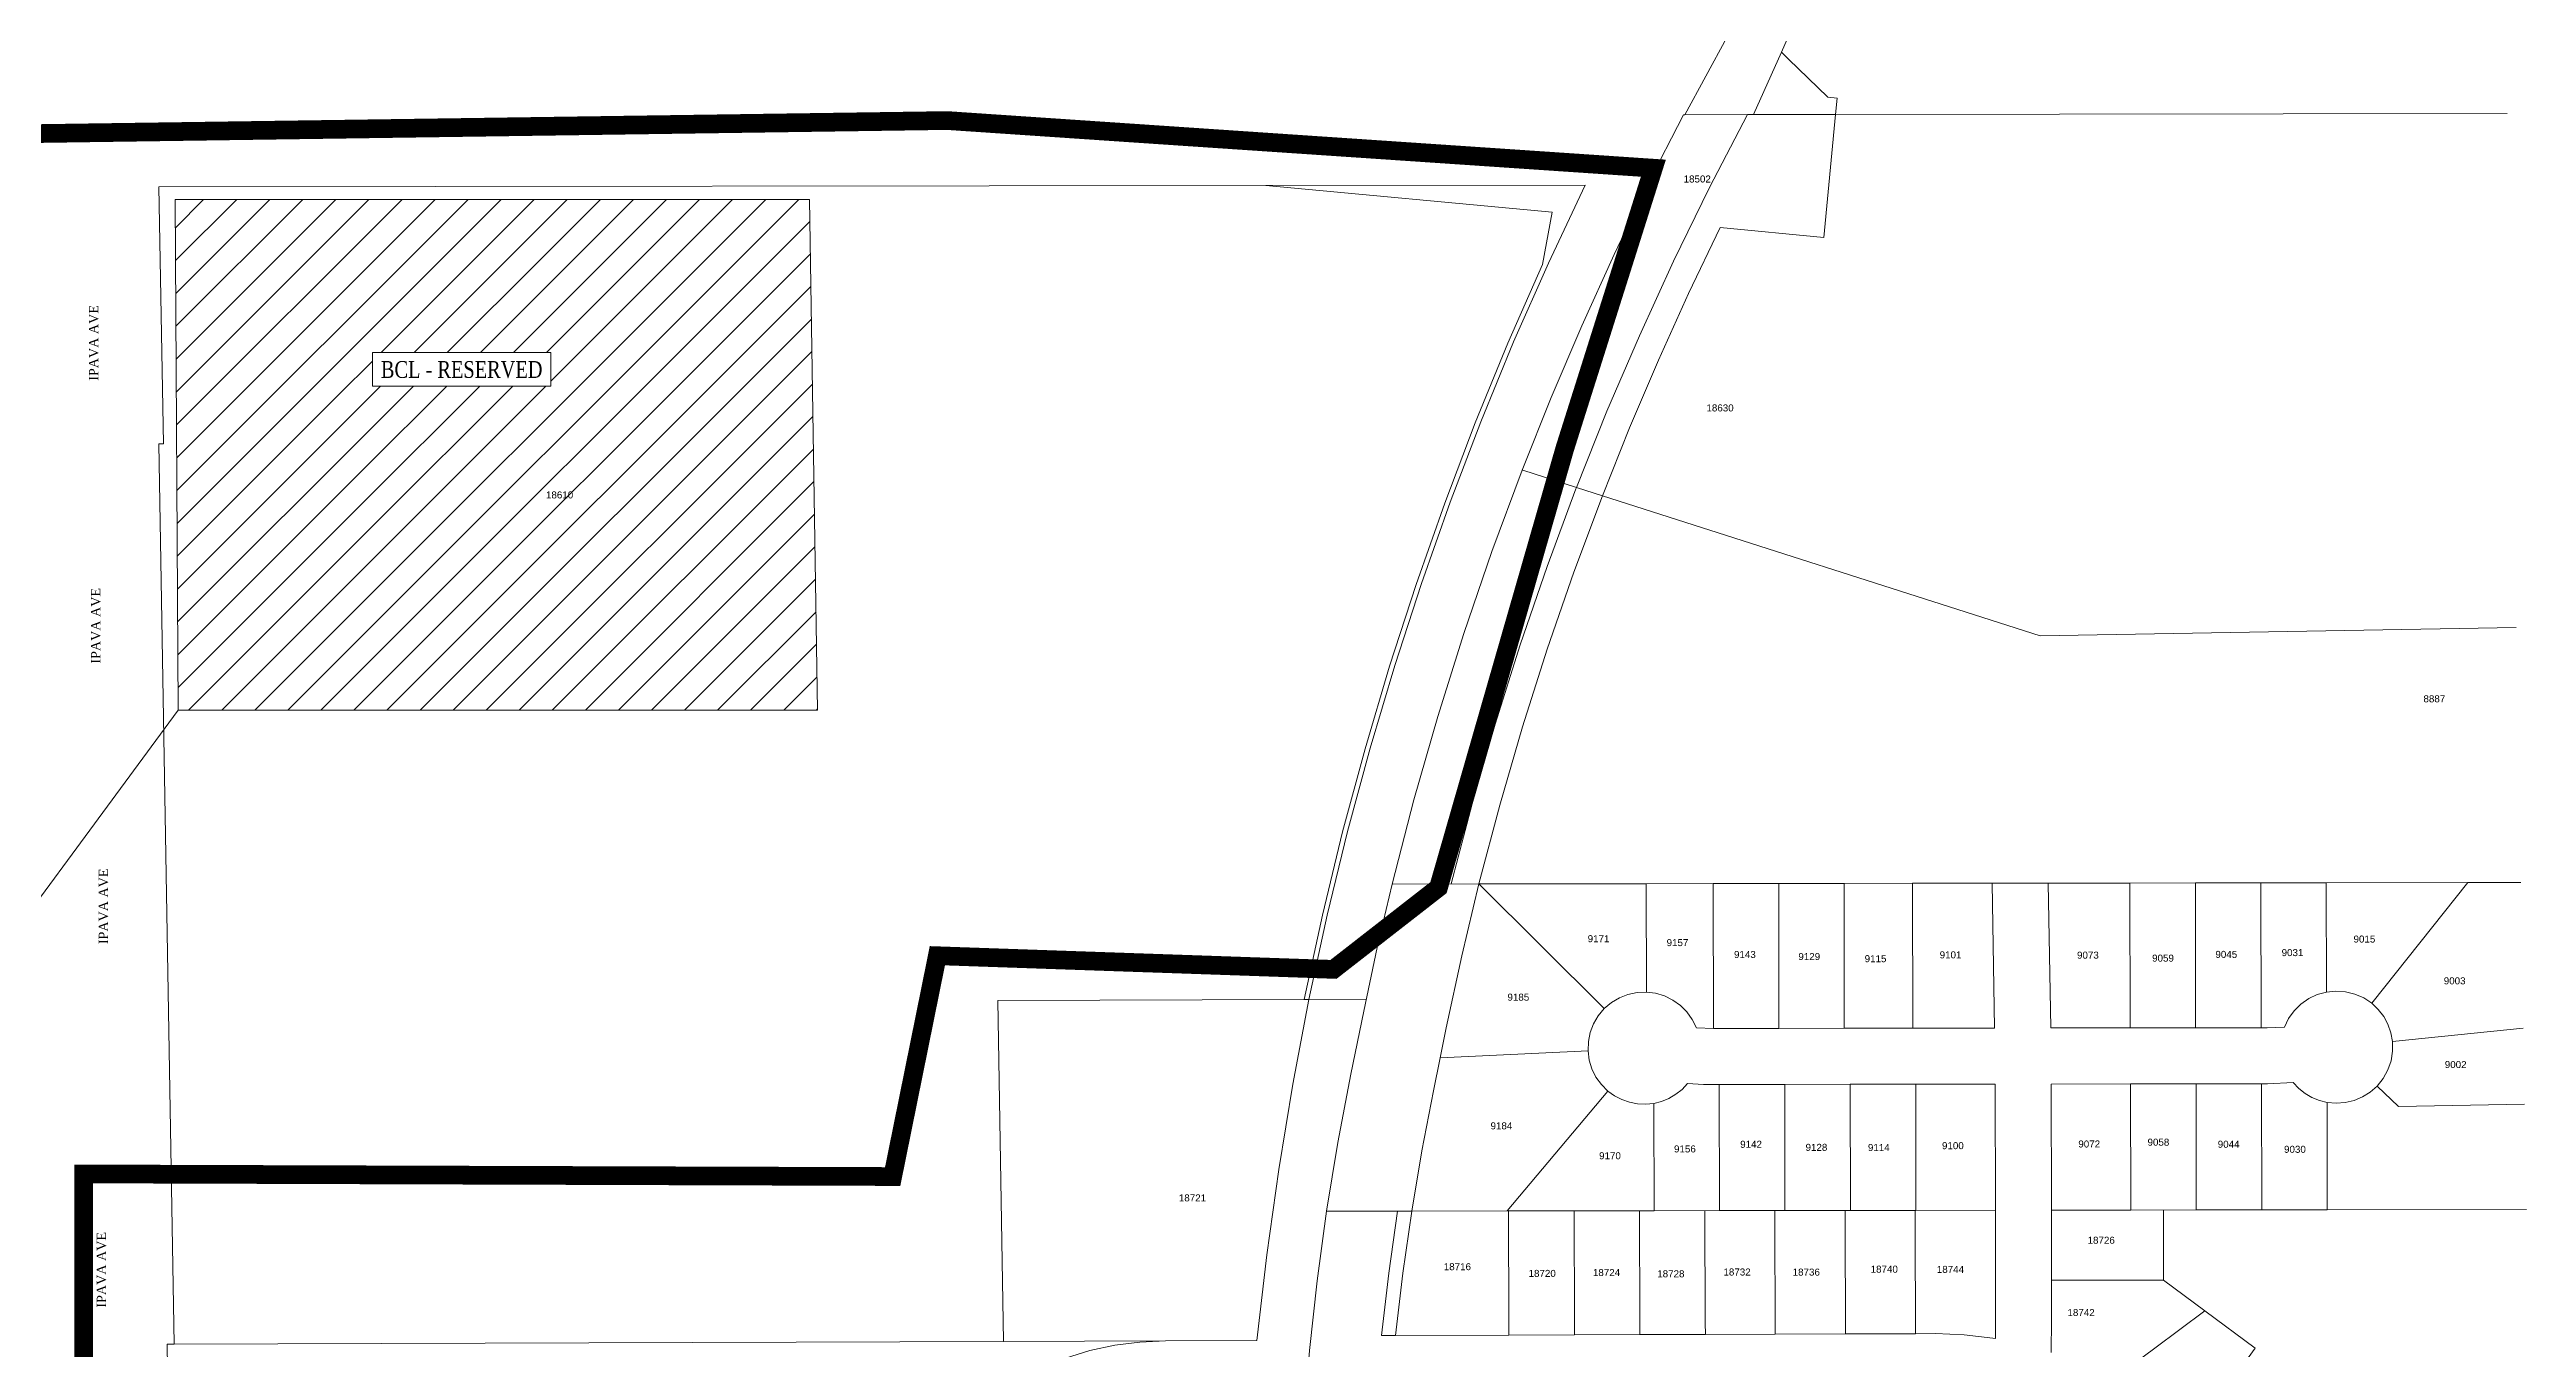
# Model space of a CAD drawing. Header units: feet. Extents: x 865220 to 2821149, y -2240498 to 944432.
# Drawn here: x 2817676 to 2820325, y 940551 to 941941 of the extents above; entities that cross this region are included whole.
import ezdxf
from ezdxf.enums import TextEntityAlignment as Align

# ---------------------------------------------------------------- set-up
doc = ezdxf.new("R2010")
doc.units = ezdxf.units.FT
doc.header["$LTSCALE"] = 0.015
doc.header["$MEASUREMENT"] = 0
doc.linetypes.add('DASHED', pattern=[5, 3, -2])
for name, color, linetype in [('Dakota County Addresses', 7, 'Continuous'), ('Dakota County Parcels', 7, 'Continuous'), ('DROP BURIED', 7, 'DASHED'), ('NOTES', 7, 'Continuous'), ('STREET NAME', 7, 'Continuous')]:
    doc.layers.add(name, color=color, linetype=linetype)
doc.layers.add('WORK BOUNDARY', color=110, linetype='Continuous', lineweight=40)
doc.styles.add('Dimensions 100', font='arial.ttf')
doc.styles.add('SIMPLEX', font='times.ttf', dxfattribs={"width": 0.8})
doc.styles.get("Standard").update_dxf_attribs({"font": 'times.ttf'})

# ---------------------------------------------------------------- blocks, each defined once
blk = doc.blocks.new('ACMAP_ANN_TEMPLATE_Dakota County Addresses')
at = {"layer": 'Dakota County Addresses', "style": 'Dimensions 100'}
blk.add_attdef('DakotaCountyAddress', text='', height=50, dxfattribs=at).set_placement((0, 0), align=Align.CENTER)

msp = doc.modelspace()

# ---------------------------------------------------------------- hatches: boundary and pattern name
at = {"layer": 'DROP BURIED', "ltscale": 100}
h = msp.add_hatch(dxfattribs=at)
h.set_pattern_fill('ANSI31', color=5, scale=200)
h.paths.add_polyline_path([(2817810.4, 941780.4), (2818488.6, 941780.4), (2818497.3, 941234), (2817813.5, 941234)])

# ---------------------------------------------------------------- linework, layer by layer
at = {"layer": 'Dakota County Parcels', "lineweight": 5}
for p, q in [((2819528, 941938.1), (2819542.8, 941971.5)), ((2819498.3, 941871.2), (2819528, 941938.1)), ((2819577.8, 941890), (2819587.7, 941889)), ((2819587.7, 941889), (2819586, 941871.3)), ((2819586, 941871.3), (2819573.3, 941739.7)), ((2820304.2, 941872.3), (2819586, 941871.3)), ((2819318, 941795.9), (2818976.8, 941795.5)), ((2818976.8, 941795.5), (2817793, 941793.8)), ((2817793, 941793.8), (2817797.7, 941518.8)), ((2819282.9, 941766.8), (2818976.8, 941795.5)), ((2819282.9, 941766.8), (2819272.6, 941711)), ((2819462.7, 941750.4), (2819573.3, 941739.7)), ((2817792.7, 941518.8), (2817809.3, 940555.4)), ((2817797.7, 941518.8), (2817792.7, 941518.8)), ((2819804.7, 941313.5), (2819336.6, 941463.4)), ((2820313.9, 941322.5), (2819804.7, 941313.5)), ((2819204.5, 941047.9), (2819111.8, 941047.8)), ((2819383.4, 941048.2), (2819204.5, 941047.9)), ((2819204.5, 941047.9), (2819338.6, 940914.5)), ((2819455.1, 941048.3), (2819383.4, 941048.2)), ((2819383.6, 940932.1), (2819383.4, 941048.2)), ((2819525.1, 941048.4), (2819455.1, 941048.3)), ((2819455.4, 940893.3), (2819455.1, 941048.3)), ((2819595.1, 941048.5), (2819525.1, 941048.4)), ((2819525.4, 940893.4), (2819525.1, 941048.4)), ((2819668.3, 941048.6), (2819595.1, 941048.5)), ((2819595.3, 940893.5), (2819595.1, 941048.5)), ((2819753.3, 941048.7), (2819668.3, 941048.6)), ((2819668.5, 940893.6), (2819668.3, 941048.6)), ((2819756, 940893.7), (2819753.3, 941048.7)), ((2819783.3, 941048.7), (2819753.3, 941048.7)), ((2819813.3, 941048.8), (2819783.3, 941048.7)), ((2819900.8, 941048.9), (2819813.3, 941048.8)), ((2819816, 940893.8), (2819813.3, 941048.8)), ((2819970.8, 941049), (2819900.8, 941048.9)), ((2819901, 940893.9), (2819900.8, 941048.9)), ((2820040.7, 941049.1), (2819970.8, 941049)), ((2819971, 940894), (2819970.8, 941049)), ((2820110.7, 941049.2), (2820040.7, 941049.1)), ((2820041, 940894.1), (2820040.7, 941049.1)), ((2820262.2, 941049.4), (2820110.7, 941049.2)), ((2820110.9, 940932.2), (2820110.7, 941049.2)), ((2820159.3, 940920.2), (2820262.2, 941049.4)), ((2820318.7, 941049.5), (2820262.2, 941049.4)), ((2818689.9, 940923.3), (2819017.6, 940924.4)), ((2818696.2, 940558.3), (2818689.9, 940923.3)), ((2819017.6, 940924.4), (2819022.7, 940924.4)), ((2819017.6, 940924.4), (2819022.7, 940924.4)), ((2819022.7, 940924.4), (2819084, 940924.6)), ((2819081.4, 940911.9), (2819067.6, 940844.5)), ((2819169.5, 940893.9), (2819163, 940861.7)), ((2819321.2, 940869.3), (2819163, 940861.7)), ((2819455.4, 940893.3), (2819437.1, 940893.8)), ((2819455.4, 940893.3), (2819525.4, 940893.4)), ((2819525.4, 940893.4), (2819595.3, 940893.5)), ((2819595.3, 940893.5), (2819668.5, 940893.6)), ((2819668.5, 940893.6), (2819756, 940893.7)), ((2819816, 940893.8), (2819901, 940893.9)), ((2819901, 940893.9), (2819971, 940894)), ((2819971, 940894), (2820041, 940894.1)), ((2820041, 940894.1), (2820047.6, 940894.1)), ((2820047.6, 940894.1), (2820065.9, 940894.7)), ((2820181.6, 940879.3), (2820321.4, 940893.5)), ((2819163, 940861.7), (2819155.8, 940826.6)), ((2819342.5, 940826.3), (2819234.6, 940698)), ((2819455.4, 940833.3), (2819461.6, 940833.3)), ((2819461.6, 940833.3), (2819531.6, 940833.4)), ((2819461.8, 940698.3), (2819461.6, 940833.3)), ((2819531.6, 940833.4), (2819601.6, 940833.5)), ((2819531.8, 940698.4), (2819531.6, 940833.4)), ((2819601.6, 940833.5), (2819671.6, 940833.6)), ((2819601.8, 940698.5), (2819601.6, 940833.5)), ((2819671.6, 940833.6), (2819756.6, 940833.7)), ((2819671.8, 940698.6), (2819671.6, 940833.6)), ((2819756.8, 940698.7), (2819756.6, 940833.7)), ((2819816.6, 940833.8), (2819901.5, 940833.9)), ((2819816.7, 940698.8), (2819816.6, 940833.8)), ((2819901.5, 940833.9), (2819971.5, 940834)), ((2819901.7, 940698.9), (2819901.5, 940833.9)), ((2819971.5, 940834), (2820041.5, 940834.1)), ((2819971.7, 940699), (2819971.5, 940834)), ((2820041.7, 940699.1), (2820041.5, 940834.1)), ((2820041.5, 940834.1), (2820047.7, 940834.1)), ((2820047.7, 940834.1), (2820075.4, 940835.3)), ((2820187.9, 940809.9), (2820165.2, 940831.7)), ((2819391.8, 940698.2), (2819391.6, 940813.1)), ((2820111.6, 940814.1), (2820111.7, 940699.2)), ((2820322.8, 940812.2), (2820187.9, 940809.9)), ((2819132.7, 940697.9), (2819041.7, 940697.7)), ((2819234.6, 940698), (2819132.7, 940697.9)), ((2819391.8, 940698.2), (2819234.6, 940698)), ((2819461.8, 940698.3), (2819391.8, 940698.2)), ((2819531.8, 940698.4), (2819461.8, 940698.3)), ((2819601.8, 940698.5), (2819531.8, 940698.4)), ((2819671.8, 940698.6), (2819601.8, 940698.5)), ((2819756.8, 940698.7), (2819671.8, 940698.6)), ((2819901.7, 940698.9), (2819816.7, 940698.8)), ((2819971.7, 940699), (2819901.7, 940698.9)), ((2819936.7, 940699), (2819936.8, 940624)), ((2820041.7, 940699.1), (2819971.7, 940699)), ((2820111.7, 940699.2), (2820041.7, 940699.1)), ((2820324.8, 940699.5), (2820111.7, 940699.2)), ((2819816.9, 940581.5), (2819816.9, 940623.8)), ((2819936.8, 940624), (2819980.8, 940591.2)), ((2819756.8, 940561.5), (2819756.9, 940581.4)), ((2819816.4, 940546.5), (2819816.9, 940581.5)), ((2819980.8, 940591.2), (2820034.5, 940551.3)), ((2817801.6, 940555.3), (2817809.3, 940555.4)), ((2817801.6, 940555.3), (2817802.5, 940502.9)), ((2818696.2, 940558.3), (2817809.3, 940555.4)), ((2818696.2, 940558.3), (2818869.2, 940558.9)), ((2818869.2, 940558.9), (2818967.1, 940559.2)), ((2819100.4, 940564.7), (2819115.4, 940564.8)), ((2819115.4, 940564.7), (2819100.4, 940564.7)), ((2819236.7, 940565.1), (2819115.4, 940564.7)), ((2819306.7, 940565.4), (2819236.7, 940565.1)), ((2819376.7, 940565.6), (2819306.7, 940565.4)), ((2819446.7, 940565.8), (2819376.7, 940565.6)), ((2819521.5, 940566.1), (2819446.7, 940565.8)), ((2819596.5, 940566.3), (2819521.5, 940566.1)), ((2819671.5, 940566.6), (2819596.5, 940566.3)), ((2819692.9, 940566.7), (2819671.5, 940566.6))]:
    msp.add_line(p, q, dxfattribs=at)
for points in [[(2820173.7, 942846.1), (2820124.7, 942800), (2820076.6, 942753), (2820029.3, 942705.2), (2819964.8, 942636.9), (2819902.1, 942566.9), (2819841.2, 942495.3), (2819782.2, 942422.2), (2819725.1, 942347.6), (2819669.9, 942271.5), (2819616.8, 942194), (2819565.7, 942115.2), (2819516.6, 942035), (2819469.6, 941953.7), (2819424.8, 941871.1)], [(2819577.8, 941890), (2819535.7, 941930.6), (2819528, 941938.1)], [(2819250.7, 941490.9), (2819281.8, 941568.5), (2819314.5, 941645.3), (2819349, 941721.4), (2819385.3, 941796.7), (2819423.2, 941871.1)], [(2819308.2, 941470.9), (2819308.8, 941472.3), (2819341.5, 941553.8), (2819376.2, 941634.5), (2819412.8, 941714.3), (2819451.3, 941793.2), (2819491.8, 941871.2)], [(2819491.8, 941871.2), (2819424.8, 941871.1), (2819423.9, 941871.1), (2819423.9, 941871.1), (2819423.2, 941871.1)], [(2819586, 941871.3), (2819498.3, 941871.2), (2819491.8, 941871.2)], [(2819318, 941795.9), (2819278.8, 941712.4), (2819241.6, 941628), (2819206.6, 941542.6), (2819173.8, 941456.4), (2819143.1, 941369.4), (2819114.5, 941281.7), (2819088.2, 941193.2), (2819064.1, 941104.2), (2819042.3, 941014.5), (2819022.7, 940924.4)], [(2819462.7, 941750.4), (2819428.8, 941679.8), (2819396.5, 941608.3), (2819365.7, 941536.2), (2819336.6, 941463.4)], [(2819272.6, 941711), (2819235.6, 941626.7), (2819200.7, 941541.4), (2819168, 941455.4), (2819137.4, 941368.5), (2819109, 941281), (2819082.8, 941192.7), (2819058.8, 941103.8), (2819037.1, 941014.4), (2819017.6, 940924.4)], [(2819111.8, 941047.8), (2819135.1, 941137.8), (2819160.7, 941227.1), (2819188.5, 941315.8), (2819218.5, 941403.7), (2819250.7, 941490.9)], [(2819250.7, 941490.9), (2819251.6, 941490.6), (2819308.8, 941472.3)], [(2819308.2, 941470.9), (2819277.4, 941387.6), (2819248.6, 941303.7), (2819221.9, 941219), (2819197.3, 941133.7), (2819174.7, 941047.9)], [(2819336.6, 941463.4), (2819306.1, 941381.7), (2819277.6, 941299.2), (2819251.2, 941216), (2819226.8, 941132.3), (2819204.5, 941047.9)], [(2819336.6, 941463.4), (2819308.8, 941472.3), (2819308.8, 941472.3)], [(2819111.8, 941047.8), (2819095.9, 940980), (2819081.4, 940911.9)], [(2819204.5, 941047.9), (2819186.2, 940971.1), (2819169.5, 940893.9)], [(2819022.7, 940924.4), (2819005.4, 940833.6), (2818990.4, 940742.5), (2818977.6, 940651), (2818967.1, 940559.2)], [(2819383.6, 940932.1), (2819373.6, 940931.7), (2819363.9, 940929.7), (2819354.7, 940926.1), (2819346.2, 940921), (2819338.6, 940914.5)], [(2819437.1, 940893.8), (2819432.7, 940902.8), (2819427, 940910.9), (2819420, 940917.9), (2819411.9, 940923.7), (2819403, 940928.1), (2819393.4, 940930.9), (2819383.6, 940932.1)], [(2820110.9, 940932.2), (2820101.1, 940929.5), (2820091.9, 940925.2), (2820083.5, 940919.3), (2820076.3, 940912.2), (2820070.3, 940903.9), (2820065.9, 940894.7)], [(2820159.3, 940920.2), (2820150.7, 940925.9), (2820141.3, 940930), (2820131.4, 940932.5), (2820121.1, 940933.2), (2820110.9, 940932.2)], [(2819338.6, 940914.5), (2819332.2, 940906.9), (2819327.1, 940898.3), (2819323.5, 940889), (2819321.6, 940879.3), (2819321.2, 940869.3)], [(2820181.6, 940879.3), (2820179.9, 940888.7), (2820176.7, 940897.7), (2820172.1, 940906.1), (2820166.2, 940913.6), (2820159.3, 940920.2)], [(2819321.2, 940869.3), (2819322.5, 940859.5), (2819325.4, 940850.1), (2819329.7, 940841.2), (2819335.5, 940833.2), (2819342.5, 940826.3)], [(2820165.2, 940831.7), (2820171.7, 940839.8), (2820176.7, 940848.9), (2820180.1, 940858.7), (2820181.7, 940868.9), (2820181.6, 940879.3)], [(2819067.6, 940844.5), (2819053.7, 940771.3), (2819041.7, 940697.7)], [(2819155.8, 940826.6), (2819143.5, 940762.3), (2819132.7, 940697.9)], [(2819342.5, 940826.3), (2819349.6, 940821.2), (2819357.4, 940817.1), (2819365.6, 940814.3), (2819374.2, 940812.6), (2819382.9, 940812.2), (2819391.6, 940813.1)], [(2819391.6, 940813.1), (2819399.9, 940815.2), (2819407.8, 940818.5), (2819415.2, 940822.8), (2819421.9, 940828.1), (2819427.7, 940834.4)], [(2819461.6, 940833.3), (2819444.6, 940833.4), (2819427.7, 940834.4)], [(2820075.4, 940835.3), (2820081.3, 940829.1), (2820088, 940823.8), (2820095.4, 940819.4), (2820103.3, 940816.2), (2820111.6, 940814.1)], [(2820111.6, 940814.1), (2820121.3, 940813.3), (2820131, 940814), (2820140.5, 940816.2), (2820149.6, 940820), (2820157.8, 940825.2), (2820165.2, 940831.7)], [(2819041.7, 940697.7), (2819031.6, 940623.3), (2819023.4, 940548.7), (2819017.2, 940473.9), (2819013, 940398.9)], [(2819117.6, 940697.8), (2819108.2, 940631.4), (2819100.4, 940564.7)], [(2819132.8, 940697.9), (2819123.3, 940631.4), (2819115.4, 940564.7)], [(2819236.3, 940698), (2819236.7, 940578), (2819236.7, 940565.1)], [(2819306.3, 940698.1), (2819306.7, 940578.1), (2819306.7, 940565.4)], [(2819376.3, 940698.2), (2819376.7, 940578.2), (2819376.7, 940565.6)], [(2819446.2, 940698.3), (2819446.6, 940578.3), (2819446.7, 940565.8)], [(2819521.1, 940698.4), (2819521.1, 940680.4), (2819521.5, 940578.4), (2819521.5, 940566.1)], [(2819596.1, 940698.5), (2819596.2, 940674), (2819596.5, 940578.5), (2819596.5, 940566.3)], [(2819671.1, 940698.6), (2819671.2, 940667.6), (2819671.5, 940578.6), (2819671.5, 940566.6)], [(2819756.9, 940581.4), (2819756.8, 940681.4), (2819756.8, 940698.7)], [(2819816.9, 940623.8), (2819816.8, 940681.5), (2819816.8, 940698.8)], [(2819936.8, 940624), (2819870, 940623.9), (2819816.9, 940623.8)], [(2819980.8, 940591.2), (2819927.3, 940551.1), (2819881.9, 940517.1)], [(2818570.5, 940359.5), (2818582.1, 940384.1), (2818595.6, 940407.6), (2818611.1, 940430), (2818628.4, 940450.9), (2818647.3, 940470.4), (2818667.9, 940488.2), (2818689.8, 940504.2), (2818713, 940518.3), (2818737.3, 940530.5), (2818762.6, 940540.5), (2818788.5, 940548.5), (2818815.1, 940554.2), (2818842, 940557.7), (2818869.2, 940558.9)], [(2819756.8, 940561.5), (2819754.1, 940561.9), (2819723.6, 940565.5), (2819692.9, 940566.7)], [(2820034.5, 940551.3), (2819995.4, 940497), (2819964.4, 940453.8)]]:
    msp.add_lwpolyline(points, dxfattribs=at)
at = {"layer": 'NOTES', "color": 5, "lineweight": 5, "ltscale": 50, "flags": 128}
for points in [[(2817810.4, 941780.4), (2818488.6, 941780.4), (2818497.3, 941234), (2817813.5, 941234), (2817810.4, 941780.4)], [(2817813.5, 941234), (2817557.6, 940886.4)]]:
    msp.add_lwpolyline(points, dxfattribs=at)
at = {"layer": 'WORK BOUNDARY', "lineweight": 100, "const_width": 20}
msp.add_lwpolyline([(2817712.4, 940436.2), (2817712.4, 940737.6), (2818577.6, 940734.8), (2818625.4, 940971.1), (2819049, 940956.5), (2819161.3, 941044), (2819296.5, 941514.3), (2819391.1, 941813.9), (2818635.9, 941864.9), (2817638.1, 941850.6), (2816274.2, 941845.8), (2816268.5, 941081.9), (2813842, 941062.6)], dxfattribs=at)

# ---------------------------------------------------------------- block references
at = {"layer": 'Dakota County Addresses', "lineweight": 5, "xscale": 0.15, "yscale": 0.15, "zscale": 0.15}
for p, values in [((2819438, 941798.6), {'DakotaCountyAddress': '18502'}), ((2819462.4, 941553.6), {'DakotaCountyAddress': '18630'}), ((2818221.4, 941460.5), {'DakotaCountyAddress': '18610'}), ((2820226.3, 941242.3), {'DakotaCountyAddress': '8887'}), ((2819332.5, 940985.6), {'DakotaCountyAddress': '9171'}), ((2819416.9, 940981.4), {'DakotaCountyAddress': '9157'}), ((2819489, 940968.7), {'DakotaCountyAddress': '9143'}), ((2819708.9, 940968.3), {'DakotaCountyAddress': '9101'}), ((2819855.8, 940968), {'DakotaCountyAddress': '9073'}), ((2820003.8, 940968.8), {'DakotaCountyAddress': '9045'}), ((2820074.6, 940970.7), {'DakotaCountyAddress': '9031'}), ((2820151.5, 940985.2), {'DakotaCountyAddress': '9015'}), ((2819557.8, 940966.5), {'DakotaCountyAddress': '9129'}), ((2819628.7, 940964.2), {'DakotaCountyAddress': '9115'}), ((2819936.1, 940964.8), {'DakotaCountyAddress': '9059'}), ((2820248, 940940.5), {'DakotaCountyAddress': '9003'}), ((2819246.7, 940923), {'DakotaCountyAddress': '9185'}), ((2820249.1, 940850.9), {'DakotaCountyAddress': '9002'}), ((2819228.6, 940785.3), {'DakotaCountyAddress': '9184'}), ((2819424.8, 940760.6), {'DakotaCountyAddress': '9156'}), ((2819495.6, 940765.6), {'DakotaCountyAddress': '9142'}), ((2819565.5, 940762.3), {'DakotaCountyAddress': '9128'}), ((2819632.2, 940762.1), {'DakotaCountyAddress': '9114'}), ((2819711.4, 940764.1), {'DakotaCountyAddress': '9100'}), ((2819857.2, 940765.9), {'DakotaCountyAddress': '9072'}), ((2819931.2, 940767.8), {'DakotaCountyAddress': '9058'}), ((2820006.3, 940765.6), {'DakotaCountyAddress': '9044'}), ((2820077.2, 940760.2), {'DakotaCountyAddress': '9030'}), ((2819344.7, 940753.3), {'DakotaCountyAddress': '9170'}), ((2818898.2, 940708.2), {'DakotaCountyAddress': '18721'}), ((2819870, 940662.9), {'DakotaCountyAddress': '18726'}), ((2819181.5, 940634.6), {'DakotaCountyAddress': '18716'}), ((2819272.2, 940627.4), {'DakotaCountyAddress': '18720'}), ((2819341, 940628.3), {'DakotaCountyAddress': '18724'}), ((2819409.8, 940627), {'DakotaCountyAddress': '18728'}), ((2819480.6, 940628.9), {'DakotaCountyAddress': '18732'}), ((2819554.6, 940628.8), {'DakotaCountyAddress': '18736'}), ((2819638, 940631.9), {'DakotaCountyAddress': '18740'}), ((2819708.8, 940631.7), {'DakotaCountyAddress': '18744'}), ((2819848.5, 940585.5), {'DakotaCountyAddress': '18742'})]:
    msp.add_blockref('ACMAP_ANN_TEMPLATE_Dakota County Addresses', p, dxfattribs=at).add_auto_attribs(values)

# ---------------------------------------------------------------- texts
at = {"layer": 'STREET NAME', "lineweight": 5, "ltscale": 40, "char_height": 10, "attachment_point": 1, "rotation": 90}
for insert in [(2817718.1, 941586.4), (2817720.3, 941283.7), (2817728.5, 940983.5), (2817726.4, 940594.5)]:
    msp.add_mtext('IPAVA AVE', dxfattribs=dict(at, insert=insert))

# ---------------------------------------------------------------- next in the draw order: texts
at = {"layer": 'NOTES', "color": 5, "lineweight": 5, "ltscale": 0.5, "insert": (2818030.3, 941607.5), "char_height": 18, "attachment_point": 1, "style": 'SIMPLEX', "bg_fill": 19, "box_fill_scale": 1.5, "bg_fill_color": 256, "bg_fill_transparency": 0}
msp.add_mtext('BCL - RESERVED', dxfattribs=at)

doc.saveas('drawing.dxf')
